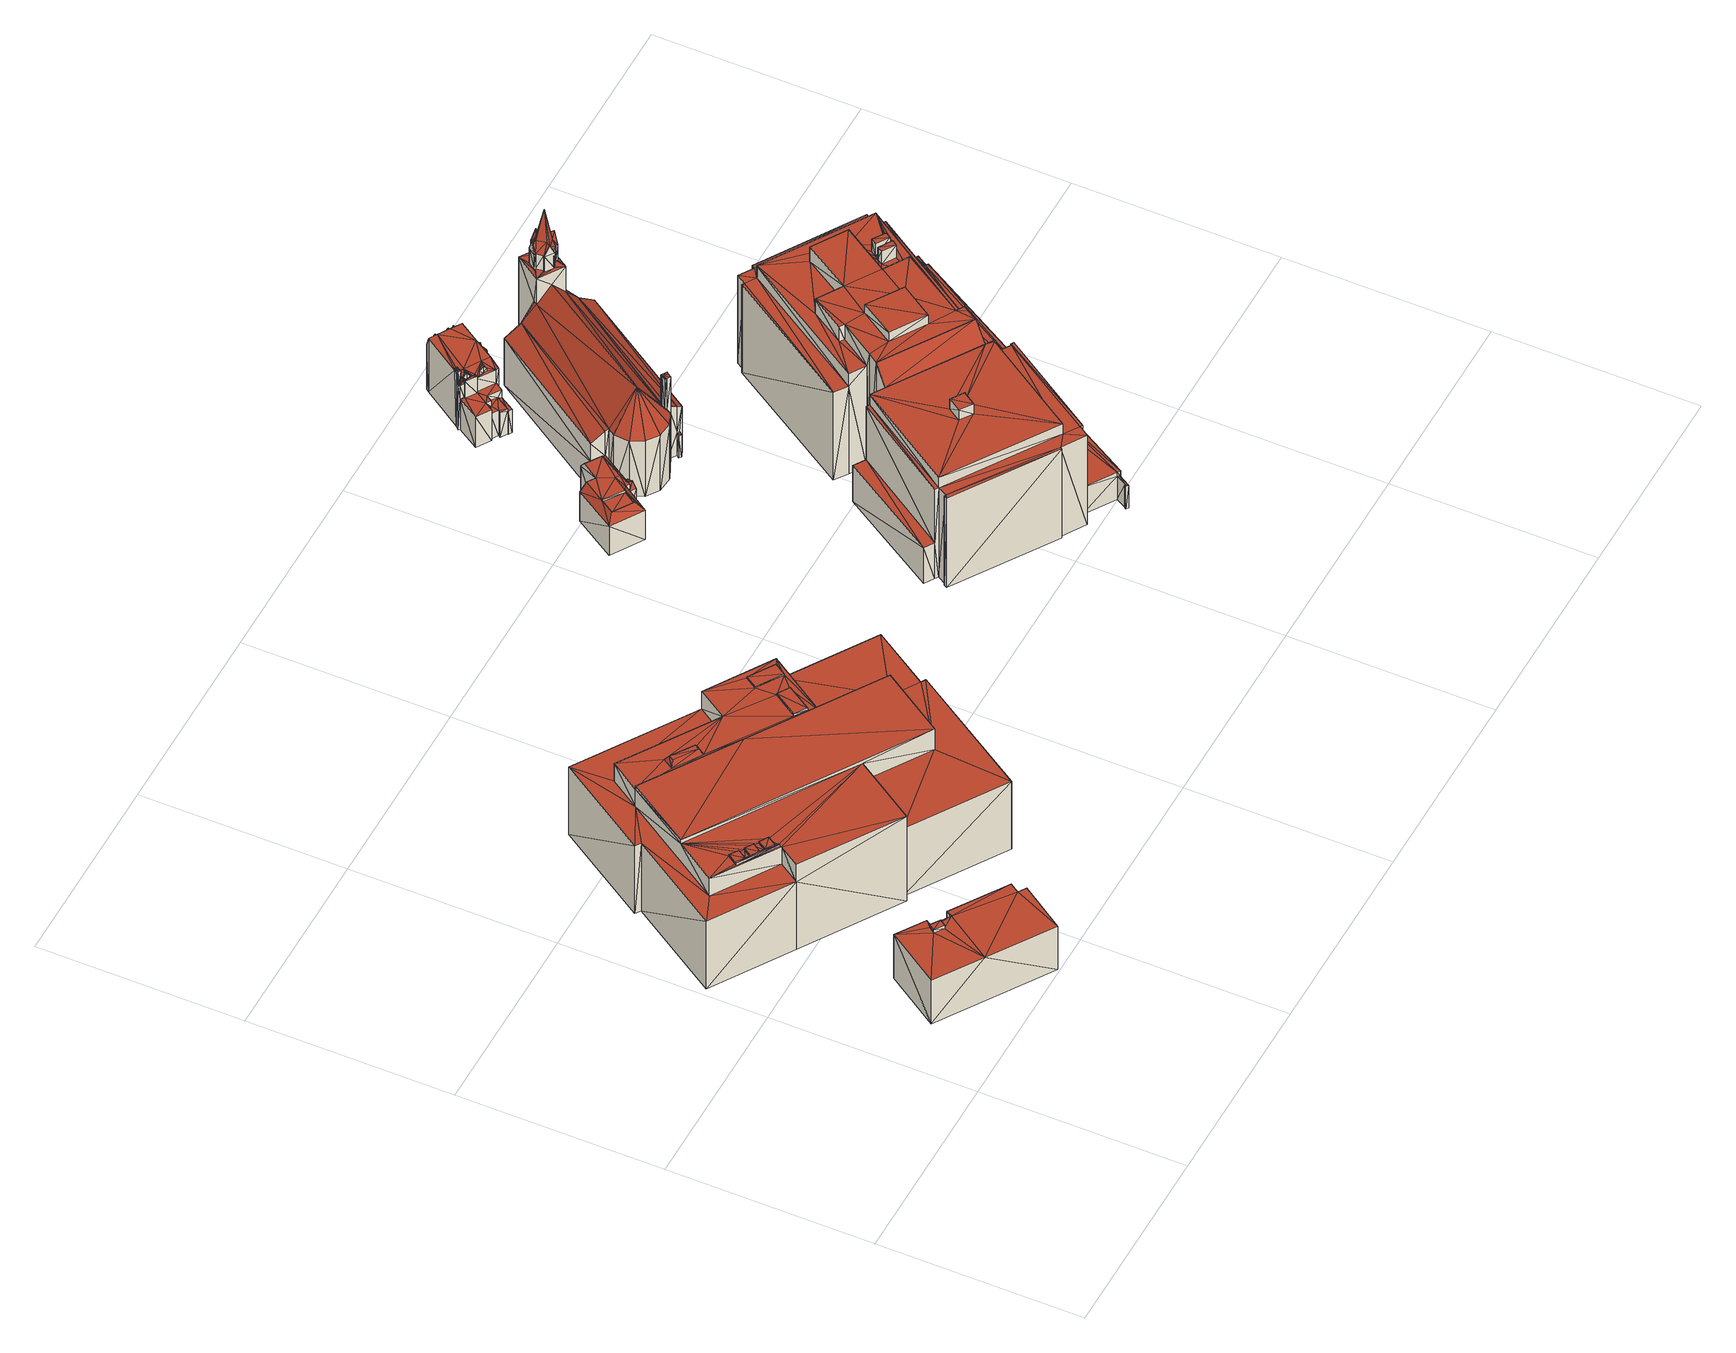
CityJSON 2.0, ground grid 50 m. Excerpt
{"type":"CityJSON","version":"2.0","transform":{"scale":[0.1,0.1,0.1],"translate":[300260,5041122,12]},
"CityObjects":{
"building1":{"type":"Building","geometry":[{"type":"MultiSurface","lod":"2","boundaries":[[[0,1,2]],[[3,2,4]],[[3,4,5]],[[1,6,4]],[[2,1,4]],[[7,6,8]],[[9,7,8]],[[4,6,7]],[[10,11,12]],[[12,11,13]],[[14,10,12]],[[14,12,15]],[[16,13,11]],[[16,17,13]],[[14,17,16]],[[14,15,17]],[[18,5,19]],[[5,4,19]],[[9,20,7]],[[21,20,9]],[[21,9,22]],[[9,8,22]],[[22,8,6]],[[22,6,23]],[[24,25,1]],[[1,25,6]],[[25,23,6]],[[19,7,20]],[[19,4,7]],[[26,5,18]],[[26,3,5]],[[3,27,2]],[[26,27,3]],[[0,24,1]],[[28,24,0]],[[28,2,27]],[[28,0,2]],[[27,25,24]],[[26,29,27]],[[27,29,25]],[[18,19,29]],[[26,18,29]],[[28,27,24]],[[13,23,25]],[[13,22,23]],[[29,12,25]],[[12,13,25]],[[21,22,17]],[[17,22,13]],[[19,15,12]],[[19,20,15]],[[15,20,17]],[[21,17,20]],[[29,19,12]],[[14,11,10]],[[14,16,11]]],"semantics":{"surfaces":[{"type":"GroundSurface"},{"type":"WallSurface"},{"type":"RoofSurface"}],"values":[0,0,0,0,0,0,0,0,1,1,1,1,1,1,1,1,1,1,1,1,1,1,1,1,1,1,1,1,1,1,1,1,1,1,1,1,1,2,2,2,2,2,2,2,2,2,2,2,2,2,2,2,2,2,2,2]}}]},
"building2":{"type":"Building","geometry":[{"type":"MultiSurface","lod":"2","boundaries":[[[30,31,32]],[[33,32,34]],[[32,35,34]],[[36,37,31]],[[34,35,38]],[[31,37,39]],[[31,39,32]],[[39,40,41]],[[32,39,41]],[[32,41,35]],[[41,42,35]],[[43,44,45]],[[43,45,46]],[[43,46,47]],[[46,48,47]],[[49,50,51]],[[50,52,51]],[[44,53,54]],[[44,54,45]],[[55,56,53]],[[56,54,53]],[[57,58,59]],[[57,60,58]],[[61,52,62]],[[61,51,52]],[[63,64,65]],[[64,66,65]],[[65,66,49]],[[66,50,49]],[[67,68,69]],[[68,70,69]],[[69,70,55]],[[70,56,55]],[[71,72,42]],[[71,42,41]],[[73,74,71]],[[73,71,40]],[[40,71,41]],[[75,35,72]],[[35,42,72]],[[75,76,38]],[[75,38,35]],[[77,78,79]],[[77,80,78]],[[81,34,76]],[[34,38,76]],[[82,83,84]],[[82,85,83]],[[84,86,87]],[[84,83,86]],[[88,89,90]],[[90,89,91]],[[88,92,93]],[[88,90,92]],[[94,95,96]],[[97,95,94]],[[98,97,94]],[[99,100,97]],[[98,99,97]],[[101,30,102]],[[30,32,102]],[[103,97,104]],[[104,97,100]],[[105,106,77]],[[106,80,77]],[[107,32,33]],[[107,102,32]],[[107,33,104]],[[103,104,106]],[[103,106,105]],[[33,34,106]],[[33,106,104]],[[106,34,81]],[[93,108,109]],[[93,92,108]],[[89,109,91]],[[91,109,108]],[[110,87,111]],[[111,87,86]],[[82,110,85]],[[85,110,111]],[[98,112,99]],[[98,113,112]],[[114,36,115]],[[36,31,115]],[[114,37,36]],[[114,116,37]],[[116,117,39]],[[116,39,37]],[[101,115,31]],[[101,31,30]],[[113,118,112]],[[112,118,119]],[[113,120,118]],[[118,120,121]],[[117,73,40]],[[118,117,119]],[[118,73,117]],[[117,40,39]],[[79,78,122]],[[95,122,121]],[[79,122,95]],[[121,123,124]],[[95,121,120]],[[96,95,120]],[[122,123,121]],[[125,126,71]],[[125,71,74]],[[125,124,126]],[[126,124,123]],[[67,59,58]],[[67,58,68]],[[63,47,48]],[[63,48,64]],[[61,62,127]],[[62,128,127]],[[127,128,57]],[[128,60,57]],[[129,130,131]],[[130,132,131]],[[133,134,135]],[[133,136,134]],[[129,136,130]],[[130,136,133]],[[131,132,134]],[[132,135,134]],[[130,133,132]],[[132,133,135]],[[43,47,44]],[[59,55,53]],[[44,49,51]],[[59,69,55]],[[63,65,49]],[[44,47,49]],[[67,69,59]],[[63,49,47]],[[51,57,53]],[[61,127,51]],[[57,59,53]],[[51,127,57]],[[44,51,53]],[[106,78,80]],[[106,81,78]],[[78,81,122]],[[81,76,122]],[[75,72,123]],[[122,76,75]],[[122,75,123]],[[71,123,72]],[[126,123,71]],[[82,84,110]],[[84,87,110]],[[88,93,89]],[[89,93,109]],[[114,112,116]],[[112,117,116]],[[101,99,115]],[[112,119,117]],[[115,99,112]],[[104,100,102]],[[107,104,102]],[[114,115,112]],[[101,102,99]],[[99,102,100]],[[94,96,120]],[[113,94,120]],[[98,94,113]],[[118,125,73]],[[118,121,64]],[[73,125,74]],[[118,64,46]],[[70,121,124]],[[118,46,125]],[[68,121,70]],[[62,121,128]],[[64,121,66]],[[70,124,56]],[[66,121,62]],[[128,121,68]],[[125,54,124]],[[125,45,54]],[[56,124,54]],[[66,62,50]],[[62,52,50]],[[128,68,58]],[[128,58,60]],[[64,48,46]],[[46,45,125]],[[77,79,136]],[[83,77,86]],[[108,105,77]],[[136,79,95]],[[83,108,77]],[[92,105,108]],[[103,105,92]],[[91,108,83]],[[136,95,134]],[[91,85,97]],[[103,91,97]],[[85,111,97]],[[91,83,85]],[[103,92,90]],[[97,111,86]],[[103,90,91]],[[77,136,129]],[[131,134,95]],[[77,129,131]],[[86,77,131]],[[97,86,131]],[[97,131,95]]],"semantics":{"surfaces":[{"type":"GroundSurface"},{"type":"WallSurface"},{"type":"RoofSurface"}],"values":[0,0,0,0,0,0,0,0,0,0,0,1,1,1,1,1,1,1,1,1,1,1,1,1,1,1,1,1,1,1,1,1,1,1,1,1,1,1,1,1,1,1,1,1,1,1,1,1,1,1,1,1,1,1,1,1,1,1,1,1,1,1,1,1,1,1,1,1,1,1,1,1,1,1,1,1,1,1,1,1,1,1,1,1,1,1,1,1,1,1,1,1,1,1,1,1,1,1,1,1,1,1,1,1,1,1,1,1,1,1,1,1,1,1,1,1,1,1,2,2,2,2,2,2,2,2,2,2,2,2,2,2,2,2,2,2,2,2,2,2,2,2,2,2,2,2,2,2,2,2,2,2,2,2,2,2,2,2,2,2,2,2,2,2,2,2,2,2,2,2,2,2,2,2,2,2,2,2,2,2,2,2,2,2,2,2,2,2,2,2,2,2,2,2,2,2,2,2,2,2,2,2,2,2,2,2,2,2,2,2]}}]},
"building3":{"type":"Building","geometry":[{"type":"MultiSurface","lod":"2","boundaries":[[[137,138,139]],[[140,141,138]],[[139,138,142]],[[143,137,139]],[[142,138,144]],[[145,146,147]],[[145,148,146]],[[145,149,148]],[[143,139,150]],[[151,152,146]],[[140,153,141]],[[142,154,155]],[[147,140,137]],[[148,151,146]],[[147,146,140]],[[138,156,157]],[[141,158,159]],[[141,160,161]],[[162,163,164]],[[141,159,160]],[[141,161,156]],[[141,156,138]],[[137,140,138]],[[154,165,166]],[[142,144,154]],[[154,166,167]],[[165,162,164]],[[168,169,165]],[[166,170,171]],[[165,169,162]],[[164,172,170]],[[164,170,166]],[[144,165,154]],[[165,164,166]],[[173,174,175]],[[175,174,176]],[[177,178,179]],[[180,177,179]],[[181,182,183]],[[182,184,183]],[[185,165,186]],[[185,168,165]],[[187,188,162]],[[187,162,169]],[[181,187,182]],[[189,182,187]],[[189,187,169]],[[168,189,169]],[[185,189,168]],[[190,191,192]],[[190,166,191]],[[190,167,166]],[[193,154,190]],[[154,167,190]],[[173,177,180]],[[173,175,177]],[[174,179,176]],[[176,179,178]],[[194,171,195]],[[171,170,195]],[[191,194,196]],[[191,166,194]],[[166,171,194]],[[197,195,172]],[[172,195,170]],[[164,197,172]],[[198,197,164]],[[199,198,163]],[[163,198,164]],[[200,186,144]],[[200,201,186]],[[201,183,202]],[[201,202,186]],[[144,186,165]],[[188,163,162]],[[201,199,183]],[[183,199,188]],[[188,199,163]],[[202,183,184]],[[203,142,204]],[[142,155,204]],[[205,139,203]],[[139,142,203]],[[204,155,193]],[[204,193,206]],[[155,154,193]],[[207,208,153]],[[209,208,207]],[[207,153,140]],[[210,209,211]],[[211,209,207]],[[212,213,214]],[[212,215,213]],[[216,217,212]],[[217,215,212]],[[218,213,219]],[[218,214,213]],[[208,218,219]],[[208,219,153]],[[153,219,141]],[[219,158,141]],[[219,220,158]],[[211,221,222]],[[211,222,217]],[[210,211,217]],[[210,217,216]],[[223,224,148]],[[148,224,151]],[[146,152,225]],[[226,146,225]],[[224,225,151]],[[151,225,152]],[[227,147,228]],[[227,145,147]],[[228,137,229]],[[228,147,137]],[[230,223,149]],[[230,226,223]],[[226,140,146]],[[230,231,226]],[[149,223,148]],[[226,207,140]],[[231,207,226]],[[227,149,145]],[[227,230,149]],[[232,229,143]],[[229,233,234]],[[232,233,229]],[[143,229,137]],[[235,236,237]],[[236,238,237]],[[239,236,235]],[[240,239,235]],[[241,242,239]],[[241,240,243]],[[241,239,240]],[[241,244,242]],[[241,245,244]],[[246,247,245]],[[247,244,245]],[[232,143,150]],[[232,150,248]],[[237,238,249]],[[238,250,249]],[[249,250,251]],[[249,252,253]],[[249,251,252]],[[254,251,255]],[[254,252,251]],[[256,257,258]],[[259,256,258]],[[259,255,256]],[[259,254,255]],[[233,260,261]],[[233,261,234]],[[261,260,262]],[[205,262,260]],[[248,205,260]],[[248,150,205]],[[150,139,205]],[[263,247,246]],[[263,264,247]],[[265,258,266]],[[266,258,257]],[[265,267,258]],[[264,268,269]],[[263,270,268]],[[263,268,264]],[[271,272,273]],[[271,273,274]],[[268,271,274]],[[268,274,269]],[[272,266,273]],[[272,265,266]],[[275,276,200]],[[138,200,144]],[[275,200,138]],[[276,206,200]],[[200,206,193]],[[157,156,277]],[[278,157,277]],[[279,277,161]],[[161,277,156]],[[280,279,161]],[[280,161,160]],[[220,281,159]],[[220,159,158]],[[281,280,160]],[[281,160,159]],[[138,157,278]],[[275,138,278]],[[191,196,174]],[[282,191,174]],[[283,192,191]],[[283,191,282]],[[282,174,173]],[[283,282,284]],[[197,180,179]],[[197,179,195]],[[284,282,198]],[[199,284,198]],[[285,202,184]],[[182,285,184]],[[189,285,182]],[[181,183,188]],[[181,188,187]],[[185,186,285]],[[185,285,189]],[[285,186,202]],[[283,193,192]],[[193,190,192]],[[200,193,283]],[[283,284,201]],[[200,283,201]],[[201,284,199]],[[175,178,177]],[[175,176,178]],[[198,173,197]],[[173,180,197]],[[198,282,173]],[[194,195,174]],[[174,195,179]],[[196,194,174]],[[203,204,206]],[[203,276,275]],[[203,206,276]],[[209,286,208]],[[208,286,218]],[[210,286,209]],[[210,216,286]],[[286,212,214]],[[286,214,218]],[[286,216,212]],[[223,226,224]],[[224,226,225]],[[231,211,207]],[[228,211,231]],[[228,221,211]],[[227,228,231]],[[227,231,230]],[[262,203,275]],[[205,203,262]],[[261,262,287]],[[262,275,287]],[[287,275,278]],[[234,261,287]],[[228,229,234]],[[228,222,221]],[[228,234,222]],[[217,287,215]],[[234,287,217]],[[234,217,222]],[[219,213,220]],[[213,287,220]],[[215,287,213]],[[246,288,270]],[[263,246,270]],[[270,288,289]],[[270,289,268]],[[268,289,271]],[[290,291,292]],[[241,243,245]],[[245,243,293]],[[289,290,294]],[[271,294,272]],[[271,289,294]],[[289,288,290]],[[295,296,290]],[[295,237,296]],[[295,235,237]],[[293,295,290]],[[288,293,290]],[[246,293,288]],[[246,245,293]],[[290,292,294]],[[290,296,291]],[[292,254,259]],[[292,291,254]],[[253,252,254]],[[291,253,254]],[[296,249,253]],[[237,249,296]],[[296,253,291]],[[243,240,295]],[[295,240,235]],[[243,295,293]],[[294,292,267]],[[272,294,265]],[[265,294,267]],[[267,259,258]],[[292,259,267]],[[287,278,277]],[[287,277,279]],[[287,279,280]],[[220,287,281]],[[281,287,280]],[[248,260,251]],[[232,248,239]],[[233,266,260]],[[239,248,250]],[[256,255,260]],[[274,273,233]],[[232,244,264]],[[232,269,233]],[[248,251,250]],[[266,257,260]],[[232,239,242]],[[269,274,233]],[[232,264,269]],[[256,260,257]],[[255,251,260]],[[232,242,244]],[[233,273,266]],[[264,244,247]],[[239,250,236]],[[236,250,238]]],"semantics":{"surfaces":[{"type":"GroundSurface"},{"type":"WallSurface"},{"type":"RoofSurface"}],"values":[0,0,0,0,0,0,0,0,0,0,0,0,0,0,0,0,0,0,0,0,0,0,0,0,0,0,0,0,0,0,0,0,0,0,1,1,1,1,1,1,1,1,1,1,1,1,1,1,1,1,1,1,1,1,1,1,1,1,1,1,1,1,1,1,1,1,1,1,1,1,1,1,1,1,1,1,1,1,1,1,1,1,1,1,1,1,1,1,1,1,1,1,1,1,1,1,1,1,1,1,1,1,1,1,1,1,1,1,1,1,1,1,1,1,1,1,1,1,1,1,1,1,1,1,1,1,1,1,1,1,1,1,1,1,1,1,1,1,1,1,1,1,1,1,1,1,1,1,1,1,1,1,1,1,1,1,1,1,1,1,1,1,1,1,1,1,1,1,1,1,1,1,1,1,1,1,1,1,1,1,1,1,1,1,1,1,1,1,1,1,1,2,2,2,2,2,2,2,2,2,2,2,2,2,2,2,2,2,2,2,2,2,2,2,2,2,2,2,2,2,2,2,2,2,2,2,2,2,2,2,2,2,2,2,2,2,2,2,2,2,2,2,2,2,2,2,2,2,2,2,2,2,2,2,2,2,2,2,2,2,2,2,2,2,2,2,2,2,2,2,2,2,2,2,2,2,2,2,2,2,2,2,2,2,2,2,2,2,2,2,2,2,2,2,2,2,2,2,2,2,2,2,2,2,2,2,2,2,2,2,2,2,2,2,2,2]}}]},
"building4":{"type":"Building","geometry":[{"type":"MultiSurface","lod":"2","boundaries":[[[297,298,299]],[[300,301,302]],[[303,304,300]],[[305,306,307]],[[308,309,310]],[[310,311,312]],[[309,313,310]],[[314,315,316]],[[308,312,314]],[[308,310,312]],[[317,303,300]],[[314,316,306]],[[308,314,306]],[[302,308,306]],[[318,317,300]],[[300,302,305]],[[302,306,305]],[[319,317,318]],[[318,300,305]],[[318,305,298]],[[318,298,297]],[[320,297,321]],[[322,319,318]],[[320,318,297]],[[323,324,325]],[[324,326,325]],[[323,327,324]],[[328,329,330]],[[331,332,328]],[[331,328,330]],[[331,330,333]],[[334,335,336]],[[337,334,338]],[[339,340,323]],[[341,340,339]],[[342,343,344]],[[345,342,344]],[[346,347,348]],[[349,350,351]],[[352,337,353]],[[352,353,354]],[[325,326,355]],[[326,356,355]],[[356,357,358]],[[355,356,359]],[[356,358,359]],[[360,344,326]],[[326,344,343]],[[361,360,362]],[[324,360,326]],[[362,360,324]],[[363,364,365]],[[364,366,365]],[[365,366,367]],[[365,367,368]],[[369,370,371]],[[370,372,371]],[[373,374,375]],[[373,375,376]],[[377,378,379]],[[377,379,336]],[[377,336,335]],[[380,381,382]],[[381,383,382]],[[380,384,381]],[[384,385,386]],[[380,385,384]],[[386,387,388]],[[385,387,386]],[[369,370,389]],[[390,391,392]],[[390,392,393]],[[394,361,362]],[[347,395,348]],[[347,396,395]],[[397,398,377]],[[398,399,377]],[[399,378,377]],[[352,398,397]],[[352,354,398]],[[396,351,395]],[[395,351,350]],[[323,362,327]],[[340,361,362]],[[340,362,323]],[[373,393,390]],[[373,376,393]],[[400,310,401]],[[310,313,401]],[[402,403,404]],[[403,405,404]],[[406,298,407]],[[406,299,298]],[[382,383,402]],[[383,403,402]],[[383,305,403]],[[298,305,383]],[[407,298,383]],[[387,404,408]],[[387,408,409]],[[408,404,405]],[[387,409,388]],[[393,370,410]],[[390,393,410]],[[410,370,369]],[[411,412,413]],[[413,412,414]],[[415,416,417]],[[417,416,400]],[[418,411,413]],[[419,411,418]],[[420,321,297]],[[420,297,421]],[[356,422,357]],[[357,422,423]],[[422,424,423]],[[423,307,306]],[[423,424,307]],[[425,311,426]],[[425,312,311]],[[421,299,406]],[[421,297,299]],[[427,428,303]],[[303,428,304]],[[317,427,303]],[[429,427,317]],[[415,419,418]],[[430,419,415]],[[430,415,431]],[[431,415,417]],[[322,432,319]],[[433,432,322]],[[319,429,317]],[[432,429,319]],[[434,401,309]],[[309,401,313]],[[435,436,437]],[[301,437,302]],[[435,437,301]],[[436,365,437]],[[437,365,368]],[[412,438,414]],[[412,439,438]],[[438,315,314]],[[438,439,315]],[[433,318,440]],[[433,322,318]],[[428,441,304]],[[304,441,300]],[[416,426,400]],[[400,311,310]],[[400,426,311]],[[366,359,367]],[[367,359,358]],[[425,438,312]],[[312,438,314]],[[305,307,424]],[[403,305,424]],[[437,430,431]],[[437,431,302]],[[302,431,308]],[[431,434,308]],[[308,434,309]],[[439,442,315]],[[315,442,316]],[[423,316,442]],[[423,306,316]],[[443,321,420]],[[443,320,321]],[[444,445,440]],[[443,444,440]],[[440,445,441]],[[441,301,300]],[[320,440,318]],[[441,435,301]],[[443,440,320]],[[445,435,441]],[[371,372,446]],[[331,333,447]],[[448,407,383]],[[449,450,451]],[[449,452,450]],[[452,384,386]],[[448,381,452]],[[452,381,384]],[[448,383,381]],[[449,448,452]],[[453,454,449]],[[454,448,449]],[[443,375,374]],[[453,391,454]],[[443,374,453]],[[391,455,454]],[[453,374,391]],[[443,376,375]],[[455,389,454]],[[443,393,376]],[[455,456,389]],[[455,457,456]],[[390,410,457]],[[390,457,455]],[[390,455,391]],[[410,369,456]],[[369,389,456]],[[410,456,457]],[[374,390,391]],[[373,390,374]],[[369,371,446]],[[369,446,389]],[[378,420,421]],[[378,421,379]],[[399,420,378]],[[454,337,338]],[[454,353,337]],[[397,377,335]],[[397,335,334]],[[352,397,337]],[[337,397,334]],[[334,407,448]],[[334,336,407]],[[338,334,448]],[[379,421,336]],[[454,338,448]],[[336,421,407]],[[421,406,407]],[[429,441,427]],[[433,440,432]],[[427,441,428]],[[440,441,429]],[[432,440,429]],[[331,447,458]],[[331,458,332]],[[332,458,459]],[[332,460,328]],[[328,460,329]],[[332,459,460]],[[453,449,444]],[[445,451,435]],[[445,449,451]],[[443,453,444]],[[444,330,445]],[[444,333,330]],[[329,449,445]],[[330,329,445]],[[447,449,458]],[[459,449,460]],[[444,449,447]],[[458,449,459]],[[444,447,333]],[[460,449,329]],[[435,451,436]],[[461,452,462]],[[450,452,461]],[[450,363,365]],[[450,461,363]],[[341,452,394]],[[462,341,339]],[[327,362,324]],[[462,452,341]],[[452,463,394]],[[403,424,405]],[[408,405,422]],[[422,405,424]],[[409,408,422]],[[342,388,343]],[[342,386,388]],[[388,409,422]],[[356,343,422]],[[343,388,422]],[[326,343,356]],[[463,386,345]],[[452,386,463]],[[345,386,342]],[[451,450,436]],[[436,348,365]],[[436,450,346]],[[436,346,348]],[[349,365,350]],[[450,349,464]],[[346,450,464]],[[395,350,365]],[[348,395,365]],[[450,365,349]],[[396,349,351]],[[464,349,396]],[[346,396,347]],[[346,464,396]],[[367,358,412]],[[419,367,412]],[[437,368,419]],[[412,358,442]],[[357,423,358]],[[358,423,442]],[[412,442,439]],[[368,367,419]],[[419,412,411]],[[437,419,430]],[[431,417,400]],[[431,400,434]],[[434,400,401]],[[413,438,425]],[[415,418,413]],[[416,425,426]],[[415,425,416]],[[415,413,425]],[[413,414,438]],[[385,404,387]],[[380,382,385]],[[385,402,404]],[[385,382,402]],[[345,344,360]],[[463,345,360]],[[463,360,361]],[[394,463,361]],[[341,394,361]],[[341,361,340]],[[364,462,366]],[[366,323,359]],[[323,325,355]],[[363,461,364]],[[461,462,364]],[[462,339,323]],[[366,462,323]],[[323,355,359]],[[443,420,370]],[[454,446,353]],[[372,420,354]],[[372,354,446]],[[446,354,353]],[[354,420,398]],[[370,420,372]],[[389,446,454]],[[398,420,399]],[[443,370,393]]],"semantics":{"surfaces":[{"type":"GroundSurface"},{"type":"WallSurface"},{"type":"RoofSurface"}],"values":[0,0,0,0,0,0,0,0,0,0,0,0,0,0,0,0,0,0,0,0,0,0,0,0,1,1,1,1,1,1,1,1,1,1,1,1,1,1,1,1,1,1,1,1,1,1,1,1,1,1,1,1,1,1,1,1,1,1,1,1,1,1,1,1,1,1,1,1,1,1,1,1,1,1,1,1,1,1,1,1,1,1,1,1,1,1,1,1,1,1,1,1,1,1,1,1,1,1,1,1,1,1,1,1,1,1,1,1,1,1,1,1,1,1,1,1,1,1,1,1,1,1,1,1,1,1,1,1,1,1,1,1,1,1,1,1,1,1,1,1,1,1,1,1,1,1,1,1,1,1,1,1,1,1,1,1,1,1,1,1,1,1,1,1,1,1,1,1,1,1,1,1,1,1,1,1,1,1,1,2,2,2,2,2,2,2,2,2,2,2,2,2,2,2,2,2,2,2,2,2,2,2,2,2,2,2,2,2,2,2,2,2,2,2,2,2,2,2,2,2,2,2,2,2,2,2,2,2,2,2,2,2,2,2,2,2,2,2,2,2,2,2,2,2,2,2,2,2,2,2,2,2,2,2,2,2,2,2,2,2,2,2,2,2,2,2,2,2,2,2,2,2,2,2,2,2,2,2,2,2,2,2,2,2,2,2,2,2,2,2,2,2,2,2,2,2,2,2,2,2,2,2,2,2,2,2,2,2,2,2,2,2,2,2,2,2,2,2,2,2,2,2,2,2,2,2,2,2,2,2,2,2,2,2]}}]},
"building5":{"type":"Building","geometry":[{"type":"MultiSurface","lod":"2","boundaries":[[[465,466,467]],[[468,469,470]],[[471,468,472]],[[466,473,474]],[[475,476,477]],[[476,478,479]],[[480,476,475]],[[466,470,473]],[[479,468,471]],[[480,478,476]],[[478,468,479]],[[473,481,482]],[[483,468,478]],[[473,484,481]],[[483,485,468]],[[486,487,488]],[[489,490,491]],[[489,492,493]],[[491,490,494]],[[493,495,490]],[[473,470,484]],[[489,493,490]],[[496,497,495]],[[495,497,498]],[[493,496,495]],[[491,494,499]],[[491,499,500]],[[499,501,486]],[[472,470,466]],[[499,486,500]],[[486,502,487]],[[502,503,487]],[[487,503,504]],[[468,491,505]],[[486,488,500]],[[506,488,507]],[[468,505,469]],[[508,507,509]],[[508,509,510]],[[506,507,508]],[[491,500,505]],[[500,488,506]],[[472,468,470]],[[465,472,466]],[[511,512,513]],[[513,512,514]],[[512,515,516]],[[512,516,514]],[[516,515,517]],[[511,513,518]],[[511,518,519]],[[518,520,519]],[[519,520,515]],[[520,517,515]],[[521,522,523]],[[521,524,522]],[[525,526,524]],[[525,527,526]],[[526,522,524]],[[528,529,530]],[[531,532,533]],[[531,529,532]],[[532,529,528]],[[529,534,535]],[[535,534,536]],[[529,535,530]],[[537,538,539]],[[537,540,538]],[[541,537,542]],[[541,542,543]],[[542,537,539]],[[544,545,546]],[[545,547,546]],[[548,480,549]],[[480,475,549]],[[476,479,550]],[[551,476,550]],[[548,552,478]],[[548,478,480]],[[475,477,553]],[[549,475,553]],[[551,553,477]],[[551,477,476]],[[554,552,555]],[[552,550,555]],[[554,483,552]],[[483,478,552]],[[555,550,556]],[[550,479,471]],[[550,471,556]],[[557,556,558]],[[556,472,558]],[[556,471,472]],[[559,560,468]],[[559,468,485]],[[554,559,485]],[[554,485,483]],[[557,561,562]],[[557,562,556]],[[541,543,563]],[[541,563,564]],[[564,563,565]],[[565,538,540]],[[564,565,540]],[[560,491,468]],[[560,566,491]],[[531,533,567]],[[531,567,568]],[[568,569,534]],[[569,536,534]],[[568,567,569]],[[570,523,571]],[[570,521,523]],[[570,572,525]],[[572,527,525]],[[570,571,572]],[[573,574,575]],[[576,573,575]],[[577,578,579]],[[577,579,573]],[[577,573,576]],[[580,581,582]],[[580,582,583]],[[584,580,583]],[[584,583,585]],[[585,583,586]],[[546,547,587]],[[547,588,587]],[[589,587,590]],[[590,587,588]],[[544,589,545]],[[545,589,590]],[[591,592,593]],[[592,594,593]],[[592,500,594]],[[500,506,594]],[[595,596,597]],[[596,598,597]],[[591,597,592]],[[595,597,591]],[[594,599,600]],[[594,506,599]],[[506,508,599]],[[599,508,601]],[[508,510,601]],[[561,602,562]],[[562,602,603]],[[604,605,606]],[[605,607,606]],[[605,608,609]],[[604,608,605]],[[606,607,610]],[[607,611,610]],[[608,610,609]],[[609,610,611]],[[612,613,614]],[[612,614,488]],[[488,614,507]],[[614,615,507]],[[507,615,509]],[[600,614,613]],[[600,599,614]],[[593,612,616]],[[593,594,612]],[[617,616,618]],[[618,616,612]],[[601,510,615]],[[510,509,615]],[[619,620,558]],[[558,620,621]],[[622,597,623]],[[623,597,624]],[[624,597,598]],[[602,625,603]],[[626,627,620]],[[620,627,602]],[[620,602,621]],[[602,627,625]],[[627,623,624]],[[627,624,625]],[[628,629,630]],[[628,630,631]],[[632,628,631]],[[632,631,633]],[[632,633,634]],[[633,635,634]],[[635,630,629]],[[634,635,629]],[[636,637,638]],[[636,639,637]],[[640,636,638]],[[640,638,641]],[[640,641,642]],[[641,643,642]],[[642,637,639]],[[642,643,637]],[[644,645,646]],[[646,645,647]],[[648,465,649]],[[465,467,649]],[[467,466,650]],[[649,467,650]],[[648,472,465]],[[648,558,472]],[[650,466,651]],[[466,474,651]],[[474,473,652]],[[651,474,652]],[[619,558,653]],[[558,654,653]],[[644,646,655]],[[646,656,655]],[[655,656,657]],[[656,658,657]],[[659,470,469]],[[660,661,659]],[[660,659,662]],[[659,469,662]],[[469,505,663]],[[662,469,663]],[[664,663,592]],[[663,505,592]],[[505,500,592]],[[665,666,645]],[[666,647,645]],[[667,668,669]],[[668,670,669]],[[671,672,667]],[[672,668,667]],[[657,658,673]],[[658,674,673]],[[675,676,481]],[[675,481,484]],[[659,675,470]],[[470,675,484]],[[659,677,675]],[[652,473,678]],[[473,482,678]],[[678,482,676]],[[482,481,676]],[[653,675,677]],[[653,654,675]],[[673,679,680]],[[673,674,679]],[[660,680,661]],[[661,680,679]],[[681,669,670]],[[681,670,682]],[[671,682,672]],[[671,681,682]],[[622,663,664]],[[622,623,663]],[[626,683,684]],[[626,620,683]],[[665,684,666]],[[666,684,683]],[[685,495,686]],[[495,498,686]],[[498,497,687]],[[686,498,687]],[[688,687,497]],[[688,497,496]],[[689,688,496]],[[689,496,493]],[[490,495,685]],[[690,490,685]],[[691,492,489]],[[691,692,492]],[[691,489,566]],[[489,491,566]],[[693,694,695]],[[694,696,695]],[[697,698,699]],[[699,698,499]],[[699,499,494]],[[492,689,493]],[[689,700,690]],[[692,700,689]],[[690,494,490]],[[690,699,494]],[[700,699,690]],[[692,689,492]],[[701,697,699]],[[702,697,701]],[[703,487,704]],[[487,504,704]],[[704,504,705]],[[504,503,705]],[[698,501,499]],[[698,706,501]],[[706,707,501]],[[501,707,486]],[[708,705,503]],[[708,503,502]],[[707,708,486]],[[486,708,502]],[[488,487,703]],[[612,488,703]],[[695,709,710]],[[695,696,709]],[[595,711,710]],[[711,617,710]],[[710,617,618]],[[595,710,596]],[[596,710,709]],[[702,694,693]],[[702,701,694]],[[712,578,577]],[[713,712,577]],[[714,715,716]],[[714,716,717]],[[583,717,586]],[[583,714,717]],[[582,712,713]],[[582,718,712]],[[719,720,721]],[[719,721,722]],[[720,723,721]],[[724,723,725]],[[721,723,724]],[[716,719,722]],[[715,719,716]],[[575,725,723]],[[575,574,725]],[[726,727,728]],[[726,729,727]],[[729,584,585]],[[726,584,729]],[[728,582,581]],[[728,727,582]],[[727,718,582]],[[726,728,730]],[[726,730,584]],[[730,731,584]],[[584,731,580]],[[731,581,580]],[[511,519,512]],[[512,519,515]],[[570,525,524]],[[570,524,521]],[[529,568,534]],[[531,568,529]],[[537,564,540]],[[541,564,537]],[[544,546,589]],[[589,546,587]],[[549,553,551]],[[548,551,552]],[[548,549,551]],[[551,550,552]],[[554,555,560]],[[554,560,559]],[[585,586,717]],[[729,585,560]],[[585,717,533]],[[717,716,722]],[[555,513,729]],[[717,722,543]],[[721,724,563]],[[729,514,727]],[[722,563,543]],[[727,712,718]],[[724,562,563]],[[722,721,563]],[[563,562,565]],[[717,543,567]],[[567,543,542]],[[567,542,569]],[[717,567,533]],[[585,533,560]],[[533,532,560]],[[712,579,578]],[[513,514,729]],[[516,579,712]],[[555,729,560]],[[555,518,513]],[[514,516,727]],[[727,516,712]],[[556,562,574]],[[517,573,579]],[[516,517,579]],[[574,562,725]],[[556,574,520]],[[520,574,517]],[[555,556,520]],[[555,520,518]],[[724,725,562]],[[517,574,573]],[[526,538,701]],[[536,539,527]],[[538,562,701]],[[569,542,539]],[[535,536,572]],[[569,539,536]],[[572,536,527]],[[565,562,538]],[[527,539,526]],[[539,538,526]],[[562,596,694]],[[701,562,694]],[[560,532,528]],[[562,603,625]],[[562,625,624]],[[562,624,596]],[[596,624,598]],[[694,709,696]],[[694,596,709]],[[588,699,700]],[[588,701,699]],[[590,588,700]],[[691,590,692]],[[590,700,692]],[[547,701,588]],[[560,571,566]],[[526,701,522]],[[545,522,547]],[[522,701,547]],[[523,522,545]],[[545,590,566]],[[571,523,566]],[[691,566,590]],[[535,572,571]],[[523,545,566]],[[560,530,571]],[[530,535,571]],[[560,528,530]],[[561,621,602]],[[557,621,561]],[[557,558,621]],[[576,575,720]],[[575,723,720]],[[608,606,610]],[[604,606,608]],[[594,613,612]],[[594,600,613]],[[599,615,614]],[[599,601,615]],[[628,634,629]],[[632,634,628]],[[640,642,636]],[[636,642,639]],[[622,592,597]],[[622,664,592]],[[671,667,681]],[[681,667,669]],[[654,652,676]],[[654,651,652]],[[648,649,650]],[[652,678,676]],[[648,650,558]],[[654,676,675]],[[558,650,654]],[[650,651,654]],[[689,685,688]],[[688,685,687]],[[689,690,685]],[[685,686,687]],[[695,698,697]],[[702,695,697]],[[695,618,698]],[[695,710,618]],[[707,703,708]],[[703,704,705]],[[708,703,705]],[[698,618,706]],[[618,612,707]],[[707,612,703]],[[706,618,707]],[[702,693,695]],[[583,582,714]],[[582,715,714]],[[582,577,715]],[[582,713,577]],[[715,720,719]],[[577,576,715]],[[715,576,720]],[[728,581,731]],[[730,728,731]],[[656,653,674]],[[619,653,646]],[[653,677,674]],[[656,674,658]],[[619,666,620]],[[619,646,641]],[[646,653,656]],[[679,677,659]],[[646,647,635]],[[666,683,620]],[[666,630,647]],[[674,677,679]],[[619,631,666]],[[631,630,666]],[[641,646,643]],[[661,679,659]],[[619,633,631]],[[643,646,637]],[[619,641,638]],[[635,647,630]],[[633,637,635]],[[646,635,637]],[[638,637,633]],[[619,638,633]],[[644,657,645]],[[644,655,657]],[[665,672,684]],[[623,682,663]],[[672,657,668]],[[645,657,672]],[[684,672,682]],[[657,673,668]],[[665,645,672]],[[660,662,670]],[[668,673,660]],[[668,660,670]],[[682,670,663]],[[684,682,623]],[[670,662,663]],[[673,680,660]],[[627,684,623]],[[626,684,627]],[[711,605,617]],[[617,609,616]],[[591,593,607]],[[611,593,616]],[[617,605,609]],[[591,607,605]],[[607,593,611]],[[609,611,616]],[[711,591,605]],[[595,591,711]]],"semantics":{"surfaces":[{"type":"GroundSurface"},{"type":"WallSurface"},{"type":"RoofSurface"}],"values":[0,0,0,0,0,0,0,0,0,0,0,0,0,0,0,0,0,0,0,0,0,0,0,0,0,0,0,0,0,0,0,0,0,0,0,0,0,0,0,0,0,0,0,0,1,1,1,1,1,1,1,1,1,1,1,1,1,1,1,1,1,1,1,1,1,1,1,1,1,1,1,1,1,1,1,1,1,1,1,1,1,1,1,1,1,1,1,1,1,1,1,1,1,1,1,1,1,1,1,1,1,1,1,1,1,1,1,1,1,1,1,1,1,1,1,1,1,1,1,1,1,1,1,1,1,1,1,1,1,1,1,1,1,1,1,1,1,1,1,1,1,1,1,1,1,1,1,1,1,1,1,1,1,1,1,1,1,1,1,1,1,1,1,1,1,1,1,1,1,1,1,1,1,1,1,1,1,1,1,1,1,1,1,1,1,1,1,1,1,1,1,1,1,1,1,1,1,1,1,1,1,1,1,1,1,1,1,1,1,1,1,1,1,1,1,1,1,1,1,1,1,1,1,1,1,1,1,1,1,1,1,1,1,1,1,1,1,1,1,1,1,1,1,1,1,1,1,1,1,1,1,1,1,1,1,1,1,1,1,1,1,1,1,1,1,1,1,1,1,1,1,1,1,1,1,1,1,1,1,1,1,1,1,1,1,1,1,1,1,1,1,1,1,1,1,1,1,1,1,1,1,1,1,1,1,1,1,1,1,1,1,1,1,1,1,1,1,1,1,1,1,1,1,1,1,1,1,1,1,1,1,2,2,2,2,2,2,2,2,2,2,2,2,2,2,2,2,2,2,2,2,2,2,2,2,2,2,2,2,2,2,2,2,2,2,2,2,2,2,2,2,2,2,2,2,2,2,2,2,2,2,2,2,2,2,2,2,2,2,2,2,2,2,2,2,2,2,2,2,2,2,2,2,2,2,2,2,2,2,2,2,2,2,2,2,2,2,2,2,2,2,2,2,2,2,2,2,2,2,2,2,2,2,2,2,2,2,2,2,2,2,2,2,2,2,2,2,2,2,2,2,2,2,2,2,2,2,2,2,2,2,2,2,2,2,2,2,2,2,2,2,2,2,2,2,2,2,2,2,2,2,2,2,2,2,2,2,2,2,2,2,2,2,2,2,2,2,2,2,2,2,2,2,2,2,2,2,2,2,2,2,2,2,2,2,2,2,2,2,2,2,2,2,2,2,2,2,2,2,2]}}]}
},
"vertices":[
[474,115,4],[401,5,4],[455,127,4],[470,150,4],[327,224,4],[336,238,4],[138,178,4],[285,252,4],[225,310,4],[294,265,4],[289,219,147],[267,235,147],[289,219,138],[267,235,138],[300,235,147],[300,235,138],[278,250,147],[278,250,138],[336,238,138],[327,224,138],[285,252,138],[294,265,138],[225,310,138],[138,178,138],[401,5,138],[251,104,138],[470,150,138],[455,127,138],[474,115,138],[329,223,138],
[936,688,15],[847,550,15],[726,823,15],[732,832,15],[291,1116,15],[156,877,15],[859,543,15],[668,246,15],[143,886,15],[440,393,15],[431,380,15],[200,529,15],[10,651,15],[235,589,283],[233,585,283],[233,585,278],[235,589,278],[228,594,283],[228,594,278],[207,607,283],[207,607,278],[196,614,283],[196,614,278],[141,644,283],[141,644,278],[144,648,283],[144,648,278],[176,627,283],[165,634,278],[165,634,283],[176,627,278],[210,636,283],[210,636,278],[242,616,283],[242,616,278],[221,629,283],[221,629,278],[179,656,283],[179,656,278],[158,670,283],[158,670,278],[200,529,224],[10,651,224],[431,380,278],[200,529,278],[156,877,224],[143,886,224],[523,863,278],[296,1010,224],[296,1010,278],[523,863,224],[291,1116,224],[660,769,283],[631,787,278],[631,787,283],[660,769,278],[592,727,278],[592,727,283],[710,827,281],[691,798,281],[710,827,278],[691,798,278],[648,867,278],[648,867,281],[475,789,288],[248,936,278],[248,936,288],[632,688,278],[782,591,288],[782,591,224],[632,688,224],[936,688,224],[726,823,224],[727,835,278],[727,835,224],[570,936,278],[570,936,224],[732,832,224],[629,837,278],[629,837,281],[621,708,283],[621,708,278],[681,435,224],[681,435,288],[859,543,224],[847,550,224],[668,246,224],[440,393,224],[530,533,278],[530,533,224],[147,779,288],[147,779,278],[248,936,224],[81,678,224],[81,678,278],[233,580,278],[233,580,224],[190,649,283],[190,649,278],[422,875,278],[409,872,293],[405,850,278],[402,861,293],[355,908,293],[338,893,278],[348,896,293],[354,919,278],
[1524,1731,40],[1239,1484,40],[1464,1771,40],[1360,1401,40],[1345,1398,40],[1437,1789,40],[1560,1786,40],[1233,1489,40],[1589,1690,40],[1377,1389,40],[1555,1711,40],[1383,1385,40],[1388,1382,40],[1499,1826,40],[1378,1378,40],[1372,1383,40],[1354,1393,40],[1203,1509,40],[1402,1813,40],[1225,1428,40],[1227,1466,40],[1339,1387,40],[1308,1373,40],[1269,1376,40],[1239,1397,40],[1179,1406,40],[1179,1405,40],[1171,1410,40],[1197,1434,40],[1146,1470,40],[1182,1523,40],[1212,1425,40],[1194,1397,40],[1048,1390,40],[1112,1491,40],[1124,1341,40],[1140,1396,151],[1093,1429,151],[1140,1396,145],[1093,1429,145],[1119,1364,145],[1071,1395,145],[1071,1395,151],[1119,1364,151],[1203,1410,117],[1203,1410,115],[1188,1420,117],[1188,1420,115],[1212,1425,106],[1197,1434,106],[1194,1397,106],[1179,1406,106],[1211,1424,106],[1182,1523,130],[1146,1470,151],[1173,1510,151],[1203,1509,130],[1112,1491,130],[1048,1390,130],[1127,1482,151],[1124,1341,130],[1171,1410,130],[1179,1405,130],[1233,1489,130],[1197,1434,130],[1197,1433,106],[1437,1789,209],[1402,1813,184],[1464,1771,260],[1203,1509,184],[1360,1401,202],[1354,1393,303],[1360,1401,303],[1363,1405,304],[1363,1405,202],[1347,1410,304],[1341,1401,216],[1341,1401,304],[1347,1410,214],[1349,1414,304],[1349,1414,214],[1345,1398,303],[1345,1398,208],[1339,1387,209],[1353,1411,208],[1353,1412,209],[1383,1385,110],[1378,1378,107],[1372,1383,106],[1377,1389,110],[1589,1690,184],[1555,1711,213],[1524,1731,262],[1388,1382,184],[1377,1389,191],[1560,1786,339],[1518,1723,339],[1518,1723,262],[1513,1801,385],[1513,1801,339],[1497,1795,385],[1497,1795,339],[1515,1805,339],[1515,1805,385],[1538,1790,385],[1538,1790,339],[1526,1798,414],[1535,1786,339],[1535,1786,385],[1537,1773,385],[1537,1773,339],[1499,1826,339],[1493,1798,385],[1493,1798,339],[1479,1779,339],[1479,1779,385],[1487,1789,413],[1483,1777,385],[1483,1777,339],[1486,1760,339],[1484,1756,339],[1484,1756,385],[1486,1760,385],[1458,1762,339],[1489,1742,301],[1458,1762,260],[1543,1769,385],[1543,1769,339],[1504,1742,385],[1504,1742,339],[1494,1749,412],[1528,1747,385],[1528,1747,339],[1535,1758,419],[1524,1750,385],[1506,1745,385],[1506,1745,339],[1524,1750,339],[1239,1484,209],[1233,1489,204],[1225,1428,209],[1227,1466,209],[1239,1397,211],[1269,1376,209],[1308,1373,209],[1166,1433,151],[1210,1485,151],[1175,1427,151],[1198,1432,106],[1350,1407,303],[1295,1445,304],[1523,1766,419],[1524,1758,402],[1513,1772,497],[1496,1782,413],[1502,1760,412],[1519,1786,414],[1504,1753,398],[1516,1793,400],[1496,1789,398],
[1315,1951,47],[1306,1945,47],[1312,1953,47],[1346,1829,47],[1318,1785,47],[1313,1788,47],[1360,1833,47],[1356,1830,47],[1242,1848,47],[1237,1836,47],[1233,1839,47],[1300,1768,47],[1277,1732,47],[1269,1739,47],[1253,1749,47],[1257,1755,47],[1268,1738,47],[1240,1765,47],[1237,1761,47],[1203,1783,47],[1364,1837,47],[1365,1857,47],[1366,1842,47],[1395,1903,47],[1317,1953,47],[1367,1848,47],[1261,1824,192],[1249,1832,188],[1247,1833,192],[1247,1833,188],[1261,1824,189],[1348,1840,196],[1347,1841,196],[1348,1840,192],[1357,1852,196],[1352,1845,204],[1357,1852,192],[1325,1936,207],[1319,1943,199],[1319,1943,198],[1335,1933,199],[1333,1934,200],[1261,1825,192],[1261,1824,197],[1262,1827,197],[1246,1835,191],[1246,1834,188],[1246,1834,197],[1247,1837,197],[1297,1805,197],[1296,1802,197],[1296,1802,188],[1282,1814,197],[1280,1811,188],[1280,1811,197],[1337,1936,200],[1335,1934,198],[1337,1936,190],[1246,1831,192],[1246,1831,182],[1246,1831,141],[1244,1828,141],[1244,1828,192],[1247,1833,199],[1253,1829,208],[1253,1829,188],[1273,1818,192],[1271,1815,192],[1271,1815,182],[1269,1812,192],[1269,1812,141],[1271,1815,141],[1357,1924,208],[1357,1924,189],[1350,1929,199],[1350,1929,189],[1375,1912,199],[1373,1909,199],[1373,1909,198],[1375,1912,189],[1322,1946,199],[1322,1946,189],[1321,1945,190],[1249,1850,222],[1249,1850,214],[1245,1853,222],[1245,1853,214],[1249,1849,214],[1246,1845,222],[1246,1845,214],[1242,1838,222],[1242,1838,191],[1353,1918,208],[1368,1917,208],[1364,1910,208],[1365,1912,204],[1368,1917,189],[1257,1836,208],[1288,1806,188],[1288,1806,206],[1329,1941,207],[1329,1941,190],[1326,1943,190],[1269,1739,118],[1268,1738,118],[1242,1848,222],[1242,1848,214],[1237,1841,222],[1237,1841,192],[1312,1953,186],[1306,1945,214],[1239,1840,191],[1240,1839,191],[1363,1920,199],[1261,1775,141],[1250,1782,141],[1261,1775,124],[1250,1782,124],[1291,1774,124],[1269,1739,124],[1291,1774,118],[1270,1788,124],[1270,1788,141],[1317,1953,182],[1315,1951,186],[1237,1836,182],[1237,1836,141],[1233,1839,182],[1257,1755,124],[1253,1749,124],[1360,1833,175],[1356,1830,175],[1364,1837,175],[1300,1768,141],[1300,1768,118],[1366,1842,175],[1367,1848,175],[1277,1732,118],[1318,1785,182],[1313,1788,182],[1313,1788,141],[1240,1765,124],[1237,1761,141],[1365,1857,175],[1346,1829,175],[1203,1783,141],[1395,1903,182],[1365,1857,182],[1346,1829,182],[1348,1925,199],[1355,1853,196],[1324,1934,214],[1345,1851,214],[1294,1815,214],[1314,1802,214],[1258,1838,214],[1376,1900,214],[1352,1916,214],[1363,1912,205],[1356,1917,205],[1363,1913,205],[1352,1851,200],[1348,1848,204],[1348,1844,200],[1272,1819,192],[1267,1822,192],[1255,1836,206],[1292,1812,206],
[1988,1236,9],[1742,1382,9],[1746,1390,9],[1879,813,9],[1549,1016,9],[1554,1024,9],[1987,1191,9],[1968,1205,9],[1691,1381,9],[1706,1405,9],[2090,1170,9],[2087,1163,9],[2086,1164,9],[2075,1134,9],[2071,1136,9],[2095,1166,9],[1485,1070,9],[1685,1385,9],[2076,1133,9],[1515,1048,9],[1889,807,9],[1549,560,9],[1314,719,9],[1327,741,9],[1851,742,9],[1701,499,9],[1839,750,9],[1708,495,9],[1706,496,9],[1628,546,9],[1687,474,9],[1689,466,9],[1683,470,9],[1686,474,9],[1623,549,9],[1516,961,9],[1606,524,9],[1546,556,9],[1306,712,9],[1311,721,9],[1532,991,9],[1483,982,9],[1319,747,9],[1475,987,9],[1295,762,9],[1447,1005,9],[1954,1003,99],[1940,983,99],[1954,1003,92],[1940,983,92],[1917,999,99],[1919,997,92],[1917,999,92],[1938,1015,92],[1931,1019,99],[1931,1019,92],[1846,774,102],[1822,790,92],[1846,774,92],[1822,790,102],[1838,813,102],[1828,799,92],[1838,813,92],[1869,810,92],[1866,806,102],[1866,806,92],[1881,830,102],[1873,817,92],[1881,830,92],[1843,820,102],[1862,808,92],[1843,820,92],[1834,827,100],[1811,842,92],[1834,827,92],[1811,842,100],[1849,850,100],[1840,837,92],[1849,850,92],[1840,767,100],[1840,767,92],[1816,782,100],[1816,782,92],[2095,1166,84],[2090,1170,84],[2071,1136,84],[2087,1163,84],[2075,1134,84],[2086,1164,84],[2076,1133,92],[2071,1136,92],[1987,1191,92],[1987,1191,281],[1968,1205,281],[1889,807,92],[1879,813,92],[1783,873,281],[1783,873,92],[1825,865,92],[1825,865,100],[1817,852,92],[1839,750,92],[1858,844,92],[1858,844,102],[1850,831,92],[1861,798,102],[1861,798,92],[1850,805,92],[1875,961,92],[1863,968,92],[1863,968,104],[1875,961,119],[1888,953,104],[1888,953,92],[1877,959,92],[1913,943,112],[1901,951,112],[1901,951,104],[1913,943,104],[1925,936,112],[1925,936,92],[1913,943,92],[1801,759,100],[1801,759,92],[1825,744,100],[1825,744,92],[1725,825,317],[1516,961,315],[1483,982,317],[1483,982,285],[1742,814,317],[1742,814,92],[1725,825,315],[1725,825,92],[1475,987,120],[1475,987,285],[1447,1005,120],[1761,887,281],[1761,887,92],[1550,789,348],[1550,789,317],[1519,809,348],[1519,809,317],[1529,757,348],[1529,757,317],[1498,778,348],[1498,778,317],[1327,741,285],[1319,747,285],[1319,747,120],[1295,762,120],[1327,741,317],[1586,573,317],[1586,573,285],[1968,1205,319],[1765,895,319],[1765,895,281],[1741,856,366],[1741,856,364],[1741,856,92],[1757,882,92],[1765,895,364],[1757,882,364],[1870,1108,358],[1838,1127,358],[1838,1127,319],[1870,1108,319],[1878,1121,358],[1878,1121,319],[1846,1140,358],[1846,1140,319],[1883,1129,358],[1853,1149,319],[1883,1129,319],[1853,1149,358],[1892,1143,358],[1892,1143,319],[1862,1163,358],[1862,1163,319],[1860,1217,364],[1787,1101,364],[1860,1217,319],[1787,1101,319],[1988,1236,281],[1746,1390,281],[1742,1382,281],[1706,1405,281],[1691,1381,281],[1717,1365,319],[1717,1365,281],[1778,1269,364],[1778,1269,319],[1706,1153,364],[1706,1153,319],[1554,1024,319],[1604,1101,364],[1604,1101,319],[1549,1016,364],[1532,991,364],[1532,991,366],[1846,1064,364],[1846,1064,319],[1654,1078,391],[1654,1078,364],[1601,995,391],[1601,995,364],[1738,1023,391],[1738,1023,364],[1645,1191,364],[1645,1191,319],[1515,1048,281],[1485,1070,281],[1515,1048,319],[1685,1385,281],[1593,1108,319],[1593,1108,364],[1685,941,391],[1685,941,364],[1747,906,319],[1747,906,364],[1687,474,79],[1686,474,79],[1683,470,79],[1689,466,79],[1706,496,79],[1701,499,79],[1851,742,92],[1708,495,92],[1777,790,285],[1777,790,92],[1775,787,285],[1775,787,92],[1628,546,285],[1623,549,285],[1628,546,92],[1701,499,92],[1784,786,92],[1784,786,285],[1314,719,285],[1311,721,285],[1306,712,285],[1606,524,285],[1549,560,285],[1546,556,285],[1740,810,92],[1740,810,285],[1740,810,317],[1891,957,92],[1891,957,104],[1899,921,104],[1876,935,104],[1876,935,92],[1899,921,92],[1901,951,92],[1871,926,104],[1857,935,119],[1857,935,92],[1871,926,92],[1846,942,104],[1853,937,92],[1846,942,92],[1950,974,112],[1927,989,92],[1927,989,112],[1950,974,92],[1933,973,122],[1919,951,122]
]}
